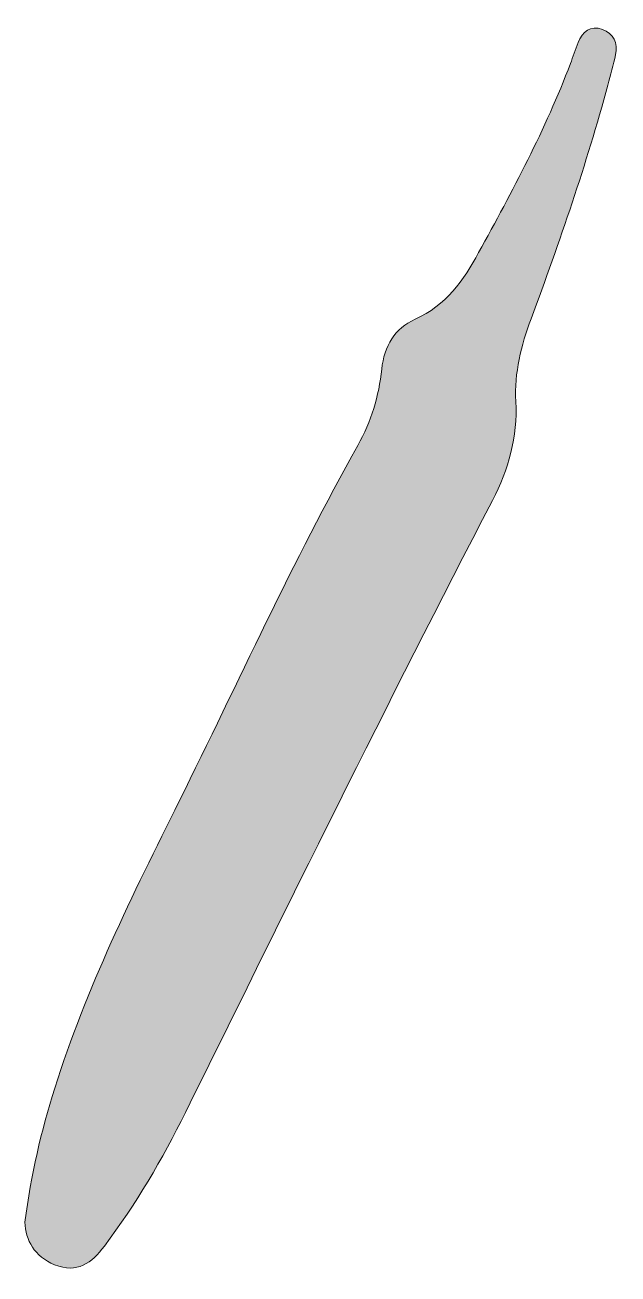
# Model space of a CAD drawing. Header units: inches. Extents: x 106 to 974, y -1026 to -54.
# Drawn here: x 397.2 to 440.7, y -993.3 to -901.6 of the extents above; entities that cross this region are included whole.
import ezdxf

# ---------------------------------------------------------------- set-up
doc = ezdxf.new("R2010")
doc.units = ezdxf.units.IN
doc.header["$MEASUREMENT"] = 0
doc.layers.add('Layer 1', color=7, linetype='Continuous')

# ---------------------------------------------------------------- blocks, each defined once
blk = doc.blocks.new('block 2')
at = {"layer": 'Layer 1', "true_color": 0xffffff}
h = blk.add_hatch(color=7, dxfattribs=at)
h.dxf.hatch_style = 2
edge = h.paths.add_edge_path()
edge.add_spline(control_points=[(439.585, -901.96), (438.695, -901.634), (438.125, -902.126), (437.797, -902.929), (437.591, -903.435), (437.43, -903.959), (437.237, -904.47), (435.416, -909.3), (432.975, -913.833), (430.503, -918.345), (429.397, -920.365), (428.105, -922.225), (425.832, -923.238), (424.365, -923.892), (423.561, -925.215), (423.39, -926.889), (423.187, -928.869), (422.615, -930.757), (421.637, -932.495), (416.854, -940.994), (412.865, -949.893), (408.522, -958.613), (405.106, -965.472), (401.7, -972.339), (399.393, -979.683), (398.406, -982.824), (397.645, -986.012), (397.209, -989.5), (397.248, -990.84), (397.892, -992.006), (399.385, -992.628), (401.028, -993.312), (402.117, -992.488), (403.033, -991.269), (405.343, -988.195), (407.29, -984.894), (408.989, -981.452), (416.406, -966.434), (423.796, -951.403), (431.513, -936.535), (432.697, -934.254), (433.366, -931.863), (433.231, -929.275), (433.12, -927.158), (433.614, -925.17), (434.351, -923.191), (436.451, -917.549), (438.416, -911.86), (439.983, -906.041), (440.182, -905.301), (440.389, -904.563), (440.548, -903.814), (440.731, -902.951), (440.409, -902.263), (439.585, -901.96)], knot_values=[0, 0, 0, 0, 1, 1, 1, 2, 2, 2, 3, 3, 3, 4, 4, 4, 5, 5, 5, 6, 6, 6, 7, 7, 7, 8, 8, 8, 9, 9, 9, 10, 10, 10, 11, 11, 11, 12, 12, 12, 13, 13, 13, 14, 14, 14, 15, 15, 15, 16, 16, 16, 17, 17, 17, 18, 18, 18, 18], degree=3, periodic=1)
at = {"layer": 'Layer 1', "lineweight": 0}
blk.add_open_spline([(439.585, -901.96), (438.695, -901.634), (438.125, -902.126), (437.797, -902.929), (437.591, -903.435), (437.43, -903.959), (437.237, -904.47), (435.416, -909.3), (432.975, -913.833), (430.503, -918.345), (429.397, -920.365), (428.105, -922.225), (425.832, -923.238), (424.365, -923.892), (423.561, -925.215), (423.39, -926.889), (423.187, -928.869), (422.615, -930.757), (421.637, -932.495), (416.854, -940.994), (412.865, -949.893), (408.522, -958.613), (405.106, -965.472), (401.7, -972.339), (399.393, -979.683), (398.406, -982.824), (397.645, -986.012), (397.209, -989.5), (397.248, -990.84), (397.892, -992.006), (399.385, -992.628), (401.028, -993.312), (402.117, -992.488), (403.033, -991.269), (405.343, -988.195), (407.29, -984.894), (408.989, -981.452), (416.406, -966.434), (423.796, -951.403), (431.513, -936.535), (432.697, -934.254), (433.366, -931.863), (433.231, -929.275), (433.12, -927.158), (433.614, -925.17), (434.351, -923.191), (436.451, -917.549), (438.416, -911.86), (439.983, -906.041), (440.182, -905.301), (440.389, -904.563), (440.548, -903.814), (440.731, -902.951), (440.409, -902.263), (439.585, -901.96)], degree=3, knots=[0, 0, 0, 0, 1, 1, 1, 2, 2, 2, 3, 3, 3, 4, 4, 4, 5, 5, 5, 6, 6, 6, 7, 7, 7, 8, 8, 8, 9, 9, 9, 10, 10, 10, 11, 11, 11, 12, 12, 12, 13, 13, 13, 14, 14, 14, 15, 15, 15, 16, 16, 16, 17, 17, 17, 18, 18, 18, 18], dxfattribs=at)

msp = doc.modelspace()

# ---------------------------------------------------------------- block references
at = {"layer": 'Layer 1'}
msp.add_blockref('block 2', (0, 0), dxfattribs=at)

doc.saveas('drawing.dxf')
